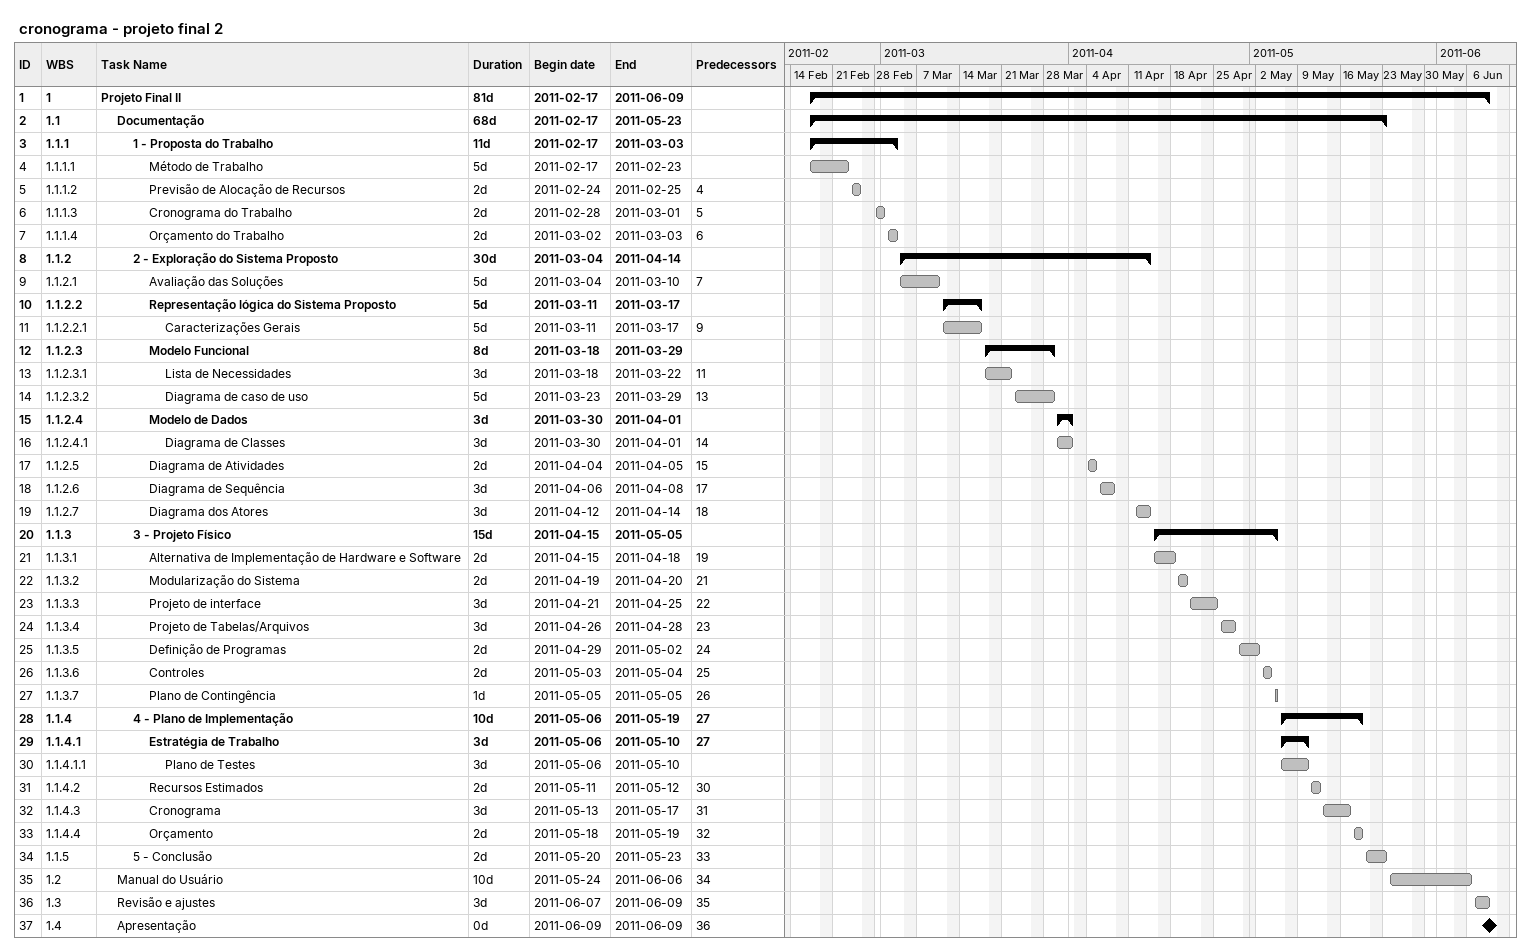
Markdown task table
cronograma - projeto final 2

| ID | WBS | Task | Duration | Start | Finish | Predecessors |
|---|---|---|---|---|---|---|
| 1 | 1 | **Projeto Final II** | 81d | 2011-02-17 | 2011-06-09 |  |
| 2 | 1.1 | **Documentação** | 68d | 2011-02-17 | 2011-05-23 |  |
| 3 | 1.1.1 | **1 - Proposta do Trabalho** | 11d | 2011-02-17 | 2011-03-03 |  |
| 4 | 1.1.1.1 | Método de Trabalho | 5d | 2011-02-17 | 2011-02-23 |  |
| 5 | 1.1.1.2 | Previsão de Alocação de Recursos | 2d | 2011-02-24 | 2011-02-25 | 4 |
| 6 | 1.1.1.3 | Cronograma do Trabalho | 2d | 2011-02-28 | 2011-03-01 | 5 |
| 7 | 1.1.1.4 | Orçamento do Trabalho | 2d | 2011-03-02 | 2011-03-03 | 6 |
| 8 | 1.1.2 | **2 - Exploração do Sistema Proposto** | 30d | 2011-03-04 | 2011-04-14 |  |
| 9 | 1.1.2.1 | Avaliação das Soluções | 5d | 2011-03-04 | 2011-03-10 | 7 |
| 10 | 1.1.2.2 | **Representação lógica do Sistema Proposto** | 5d | 2011-03-11 | 2011-03-17 |  |
| 11 | 1.1.2.2.1 | Caracterizações Gerais | 5d | 2011-03-11 | 2011-03-17 | 9 |
| 12 | 1.1.2.3 | **Modelo Funcional** | 8d | 2011-03-18 | 2011-03-29 |  |
| 13 | 1.1.2.3.1 | Lista de Necessidades | 3d | 2011-03-18 | 2011-03-22 | 11 |
| 14 | 1.1.2.3.2 | Diagrama de caso de uso | 5d | 2011-03-23 | 2011-03-29 | 13 |
| 15 | 1.1.2.4 | **Modelo de Dados** | 3d | 2011-03-30 | 2011-04-01 |  |
| 16 | 1.1.2.4.1 | Diagrama de Classes | 3d | 2011-03-30 | 2011-04-01 | 14 |
| 17 | 1.1.2.5 | Diagrama de Atividades | 2d | 2011-04-04 | 2011-04-05 | 15 |
| 18 | 1.1.2.6 | Diagrama de Sequência | 3d | 2011-04-06 | 2011-04-08 | 17 |
| 19 | 1.1.2.7 | Diagrama dos Atores | 3d | 2011-04-12 | 2011-04-14 | 18 |
| 20 | 1.1.3 | **3 - Projeto Físico** | 15d | 2011-04-15 | 2011-05-05 |  |
| 21 | 1.1.3.1 | Alternativa de Implementação de Hardware e Software | 2d | 2011-04-15 | 2011-04-18 | 19 |
| 22 | 1.1.3.2 | Modularização do Sistema | 2d | 2011-04-19 | 2011-04-20 | 21 |
| 23 | 1.1.3.3 | Projeto de interface | 3d | 2011-04-21 | 2011-04-25 | 22 |
| 24 | 1.1.3.4 | Projeto de Tabelas/Arquivos | 3d | 2011-04-26 | 2011-04-28 | 23 |
| 25 | 1.1.3.5 | Definição de Programas | 2d | 2011-04-29 | 2011-05-02 | 24 |
| 26 | 1.1.3.6 | Controles | 2d | 2011-05-03 | 2011-05-04 | 25 |
| 27 | 1.1.3.7 | Plano de Contingência | 1d | 2011-05-05 | 2011-05-05 | 26 |
| 28 | 1.1.4 | **4 - Plano de Implementação** | 10d | 2011-05-06 | 2011-05-19 | 27 |
| 29 | 1.1.4.1 | **Estratégia de Trabalho** | 3d | 2011-05-06 | 2011-05-10 | 27 |
| 30 | 1.1.4.1.1 | Plano de Testes | 3d | 2011-05-06 | 2011-05-10 |  |
| 31 | 1.1.4.2 | Recursos Estimados | 2d | 2011-05-11 | 2011-05-12 | 30 |
| 32 | 1.1.4.3 | Cronograma | 3d | 2011-05-13 | 2011-05-17 | 31 |
| 33 | 1.1.4.4 | Orçamento | 2d | 2011-05-18 | 2011-05-19 | 32 |
| 34 | 1.1.5 | 5 - Conclusão | 2d | 2011-05-20 | 2011-05-23 | 33 |
| 35 | 1.2 | Manual do Usuário | 10d | 2011-05-24 | 2011-06-06 | 34 |
| 36 | 1.3 | Revisão e ajustes | 3d | 2011-06-07 | 2011-06-09 | 35 |
| 37 | 1.4 | Apresentação | 0d | 2011-06-09 | 2011-06-09 | 36 |
